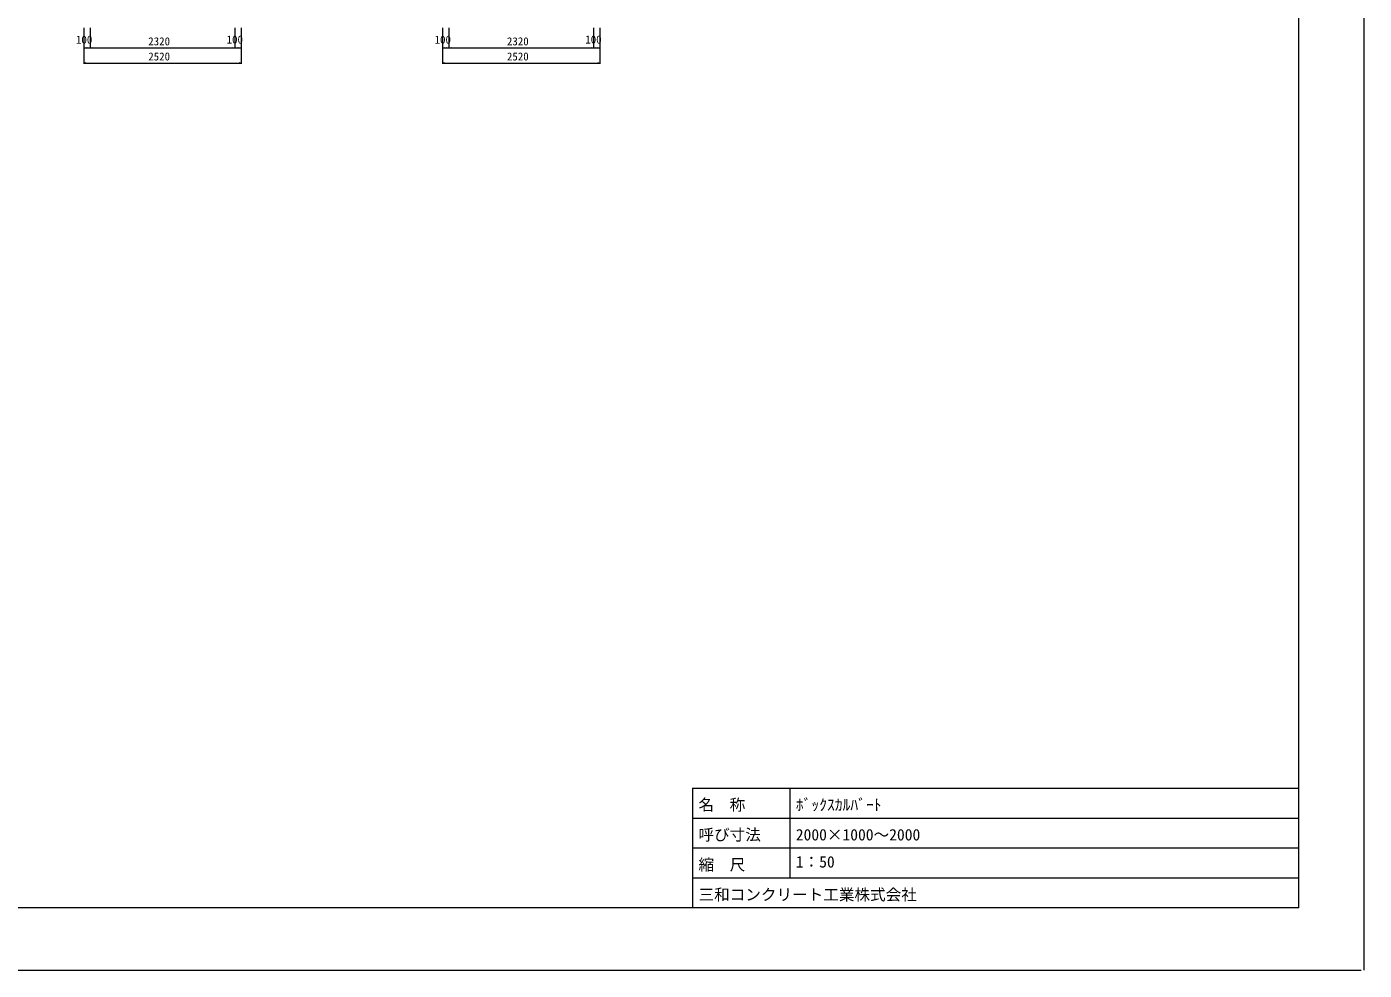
# Model space of a CAD drawing. Units: millimetres on the paper. Extents: x 0 to 841, y 0 to 594.
# Drawn here: x 412.1 to 841, y 0 to 302.5 of the extents above; entities that cross this region are included whole.
import ezdxf
from ezdxf.enums import TextEntityAlignment as Align

# ---------------------------------------------------------------- set-up
doc = ezdxf.new("R2010")
doc.units = ezdxf.units.MM
for name, color, linetype, lineweight in [('D-STR-DIM（寸法）', 7, 'Continuous', 18), ('D-TTL(外枠）', 2, 'Continuous', 18), ('DEFPOINTS_2', 8, 'Continuous', 18)]:
    doc.layers.add(name, color=color, linetype=linetype, lineweight=lineweight)
doc.layers.add('D-TTL-TXT（文字）', color=7, linetype='Continuous')
doc.styles.add('ＭＳ ゴシック', font='')
doc.styles.get('ＭＳ ゴシック').set_extended_font_data('MS Gothic')

msp = doc.modelspace()

# ---------------------------------------------------------------- linework, layer by layer
at = {"layer": 'D-STR-DIM（寸法）'}
for p, q in [((430.473, 302.124), (430.473, 290.597)), ((430.473, 302.124), (430.473, 295.461)), ((432.473, 302.124), (432.473, 295.461)), ((432.473, 301.724), (432.473, 295.461)), ((478.873, 302.124), (478.873, 295.461)), ((478.873, 302.124), (478.873, 295.461)), ((480.873, 302.124), (480.873, 295.461)), ((480.873, 302.124), (480.873, 290.597)), ((545.473, 302.124), (545.473, 290.597)), ((545.473, 302.124), (545.473, 295.461)), ((547.473, 302.124), (547.473, 295.461)), ((547.473, 301.724), (547.473, 295.461)), ((593.873, 302.124), (593.873, 295.461)), ((593.873, 302.124), (593.873, 295.461)), ((595.873, 302.124), (595.873, 295.461)), ((595.873, 302.124), (595.873, 290.597)), ((430.473, 295.711), (431.223, 295.836)), ((430.473, 295.711), (430.573, 295.711)), ((431.223, 295.586), (430.473, 295.711)), ((430.573, 295.711), (432.373, 295.711)), ((431.723, 295.836), (432.473, 295.711)), ((432.473, 295.711), (431.723, 295.586)), ((432.473, 295.711), (432.373, 295.711)), ((432.473, 295.711), (433.223, 295.836)), ((432.473, 295.711), (432.573, 295.711)), ((433.223, 295.586), (432.473, 295.711)), ((432.573, 295.711), (478.773, 295.711)), ((478.123, 295.836), (478.873, 295.711)), ((478.873, 295.711), (478.123, 295.586)), ((478.873, 295.711), (478.773, 295.711)), ((478.873, 295.711), (479.623, 295.836)), ((478.873, 295.711), (478.973, 295.711)), ((479.623, 295.586), (478.873, 295.711)), ((478.973, 295.711), (480.773, 295.711)), ((480.123, 295.836), (480.873, 295.711)), ((480.873, 295.711), (480.123, 295.586)), ((480.873, 295.711), (480.773, 295.711)), ((545.473, 295.711), (546.223, 295.836)), ((545.473, 295.711), (545.573, 295.711)), ((546.223, 295.586), (545.473, 295.711)), ((545.573, 295.711), (547.373, 295.711)), ((546.723, 295.836), (547.473, 295.711)), ((547.473, 295.711), (546.723, 295.586)), ((547.473, 295.711), (547.373, 295.711)), ((547.473, 295.711), (548.223, 295.836)), ((547.473, 295.711), (547.573, 295.711)), ((548.223, 295.586), (547.473, 295.711)), ((547.573, 295.711), (593.773, 295.711)), ((593.123, 295.836), (593.873, 295.711)), ((593.873, 295.711), (593.123, 295.586)), ((593.873, 295.711), (593.773, 295.711)), ((593.873, 295.711), (594.623, 295.836)), ((593.873, 295.711), (593.973, 295.711)), ((594.623, 295.586), (593.873, 295.711)), ((593.973, 295.711), (595.773, 295.711)), ((595.123, 295.836), (595.873, 295.711)), ((595.873, 295.711), (595.123, 295.586)), ((595.873, 295.711), (595.773, 295.711)), ((430.473, 290.847), (431.223, 290.972)), ((430.473, 290.847), (430.573, 290.847)), ((431.223, 290.722), (430.473, 290.847)), ((430.573, 290.847), (480.773, 290.847)), ((480.123, 290.972), (480.873, 290.847)), ((480.873, 290.847), (480.123, 290.722)), ((480.873, 290.847), (480.773, 290.847)), ((545.473, 290.847), (546.223, 290.972)), ((545.473, 290.847), (545.573, 290.847)), ((546.223, 290.722), (545.473, 290.847)), ((545.573, 290.847), (595.773, 290.847)), ((595.123, 290.972), (595.873, 290.847)), ((595.873, 290.847), (595.123, 290.722)), ((595.873, 290.847), (595.773, 290.847))]:
    msp.add_line(p, q, dxfattribs=at)
at = {"layer": 'D-TTL(外枠）'}
for p, q in [((820, 20), (820, 574)), ((625.6, 58.4), (820, 58.4)), ((625.6, 58.4), (625.6, 20)), ((656.8, 58.4), (656.8, 29.6)), ((625.6, 48.8), (820, 48.8)), ((625.6, 39.2), (820, 39.2)), ((625.6, 29.6), (820, 29.6)), ((820, 20), (25, 20))]:
    msp.add_line(p, q, dxfattribs=at)
at = {"layer": 'DEFPOINTS_2'}
for p, q in [((841, 0), (841, 594)), ((0, 0), (840, 0))]:
    msp.add_line(p, q, dxfattribs=at)

# ---------------------------------------------------------------- texts
at = {"layer": 'D-STR-DIM（寸法）', "style": 'ＭＳ ゴシック'}
for s, p in [('100', (427.929, 296.286)), ('2320', (451.107, 295.761)), ('100', (476.239, 296.328)), ('100', (542.929, 296.286)), ('2320', (566.107, 295.761)), ('100', (591.239, 296.328)), ('2520', (451.107, 290.897)), ('2520', (566.107, 290.897))]:
    msp.add_text(s, height=2.566, dxfattribs=at).set_placement(p, align=Align.BOTTOM_LEFT)
at = {"layer": 'D-TTL-TXT（文字）', "style": 'ＭＳ ゴシック'}
for s, p in [('名\u3000称', (627.531, 50.114)), ('ﾎﾞｯｸｽｶﾙﾊﾞｰﾄ', (658.731, 50.114)), ('呼び寸法', (627.531, 40.514)), ('2000×1000～2000', (658.731, 40.514)), ('縮\u3000尺', (627.531, 30.914)), ('1：50', (658.731, 31.827)), ('三和コンクリート工業株式会社', (627.531, 21.314))]:
    msp.add_text(s, height=3.666, dxfattribs=at).set_placement(p, align=Align.BOTTOM_LEFT)

doc.saveas('drawing.dxf')
